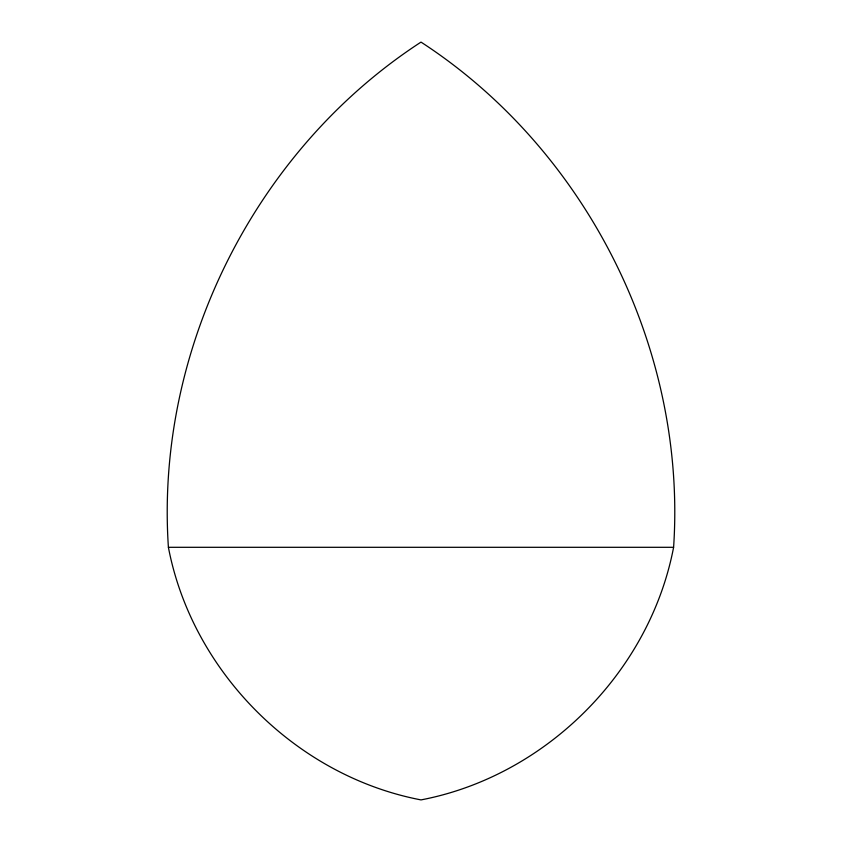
<?xml version="1.0" encoding="UTF-8"?>
<svg xmlns="http://www.w3.org/2000/svg" width="842" height="842" viewBox="0 0 842 842"><rect width="100%" height="100%" fill="white"/><g stroke="black" fill="none" stroke-linecap="round" stroke-linejoin="round"><path stroke-width="1.26" d="M673.6 547.3C686.893 349.63 587.116 150.065 421 42.1C254.884 150.065 155.107 349.63 168.4 547.3C192.26 672.148 296.152 776.04 421 799.9C545.848 776.04 649.74 672.148 673.6 547.3L168.4 547.3"/></g></svg>
